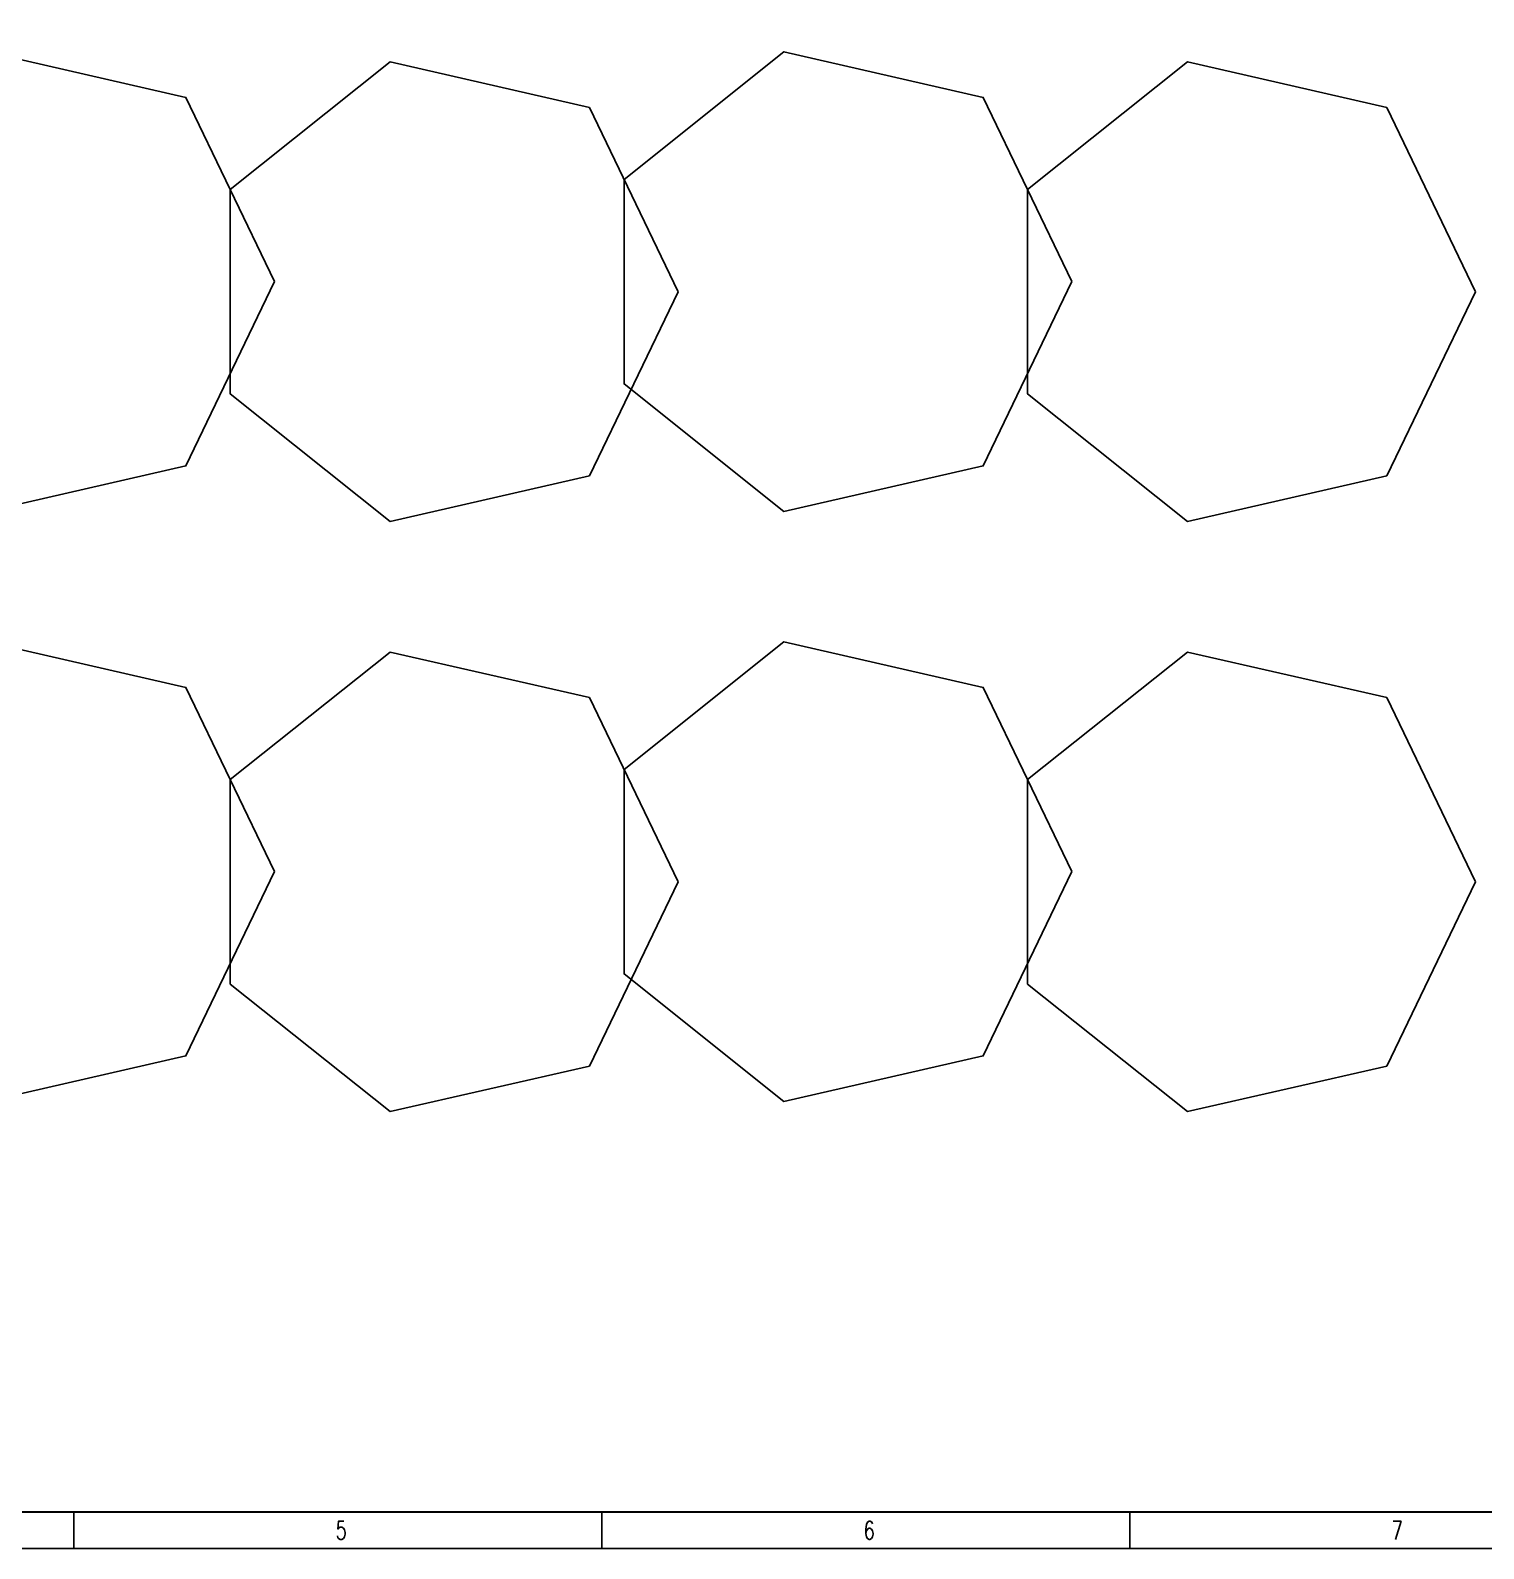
# Model space of a CAD drawing. Extents: x -383207 to 558143, y -95136 to 11777.
# Drawn here: x -280539 to -250762, y -93981 to -62883 of the extents above; entities that cross this region are included whole.
import ezdxf

# ---------------------------------------------------------------- set-up
doc = ezdxf.new("R2010")
doc.units = 0
doc.layers.get('0').update_dxf_attribs({"linetype": 'CONTINUOUS'})
doc.styles.add('HZbine', font='txt_____.ttf', dxfattribs={"width": 0.7, "bigfont": 'HZTXT'})

msp = doc.modelspace()

# ---------------------------------------------------------------- linework, layer by layer
for points in [[(-324794.3, -30906.3), (-235619.3, -30906.3), (-235619.3, -93981.3), (-324794.3, -93981.3)], [(-275534.3, -68029.2), (-277351.8, -64255.1), (-281435.8, -63323), (-284710.9, -65934.7), (-284710.9, -70123.7), (-281435.8, -72735.5), (-277351.8, -71803.4)], [(-259198.4, -68029.2), (-261016, -64255.1), (-265099.9, -63323), (-268375, -65934.7), (-268375, -70123.7), (-265099.9, -72735.5), (-261016, -71803.4)], [(-267266.5, -68236.7), (-269084, -64462.5), (-273168, -63530.4), (-276443.1, -66142.2), (-276443.1, -70331.2), (-273168, -72943), (-269084, -72010.8)], [(-250930.6, -68236.7), (-252748.1, -64462.5), (-256832.1, -63530.4), (-260107.2, -66142.2), (-260107.2, -70331.2), (-256832.1, -72943), (-252748.1, -72010.8)], [(-275534.3, -80115.1), (-277351.8, -76341), (-281435.8, -75408.9), (-284710.9, -78020.6), (-284710.9, -82209.6), (-281435.8, -84821.4), (-277351.8, -83889.3)], [(-259198.4, -80115.1), (-261016, -76341), (-265099.9, -75408.9), (-268375, -78020.6), (-268375, -82209.6), (-265099.9, -84821.4), (-261016, -83889.3)], [(-267266.5, -80322.6), (-269084, -76548.4), (-273168, -75616.3), (-276443.1, -78228.1), (-276443.1, -82417.1), (-273168, -85028.9), (-269084, -84096.7)], [(-250930.6, -80322.6), (-252748.1, -76548.4), (-256832.1, -75616.3), (-260107.2, -78228.1), (-260107.2, -82417.1), (-256832.1, -85028.9), (-252748.1, -84096.7)]]:
    msp.add_lwpolyline(points, close=True)
at = {"color": 4, "const_width": 37.5}
msp.add_lwpolyline([(-322919.3, -31656.3), (-236375.3, -31656.3), (-236375.3, -93231.3), (-322919.3, -93231.3)], close=True, dxfattribs=at)
at = {"color": 4, "flags": 128}
for points in [[(-279647.3, -93231.3), (-279647.3, -93981.3)], [(-279647.3, -93981.3), (-279647.3, -93231.3)], [(-268829.3, -93231.3), (-268829.3, -93981.3)], [(-268829.3, -93981.3), (-268829.3, -93231.3)], [(-258011.3, -93231.3), (-258011.3, -93981.3)], [(-258011.3, -93981.3), (-258011.3, -93231.3)], [(-235619.3, -93981.3), (-324794.3, -93981.3)]]:
    msp.add_lwpolyline(points, dxfattribs=at)

# ---------------------------------------------------------------- texts
at = {"color": 4, "style": 'HZbine', "width": 0.7}
for s, p in [('5', (-274282.2, -93793.8)), ('6', (-263464.2, -93793.8)), ('7', (-252646.2, -93793.8))]:
    msp.add_text(s, height=375, dxfattribs=at).set_placement(p)

doc.saveas('drawing.dxf')
